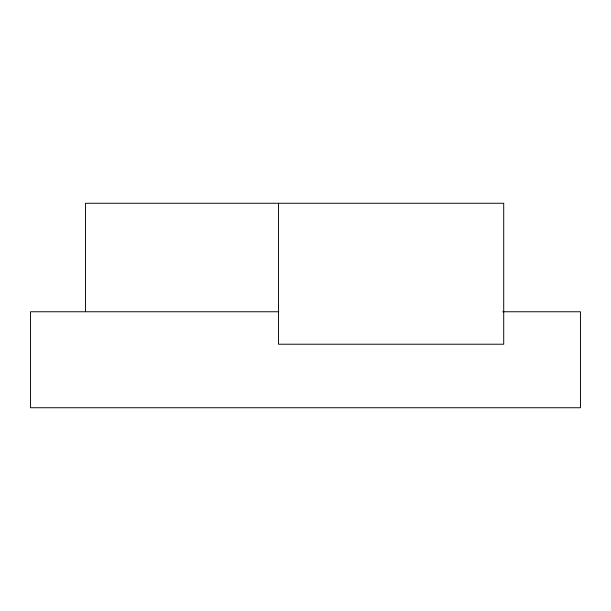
<?xml version="1.0" encoding="UTF-8"?>
<svg xmlns="http://www.w3.org/2000/svg" width="611" height="611" viewBox="0 0 611 611"><rect width="100%" height="100%" fill="white"/><g stroke="black" fill="none" stroke-linecap="round" stroke-linejoin="round"><path stroke-width="0.92" d="M278.769 311.755L30.55 311.755L30.55 407.736L580.45 407.736L580.45 311.755L502.754 311.755M278.524 203.264L278.524 344.222L503.708 344.222L503.708 203.264L85.517 203.264L85.517 311.679"/></g></svg>
